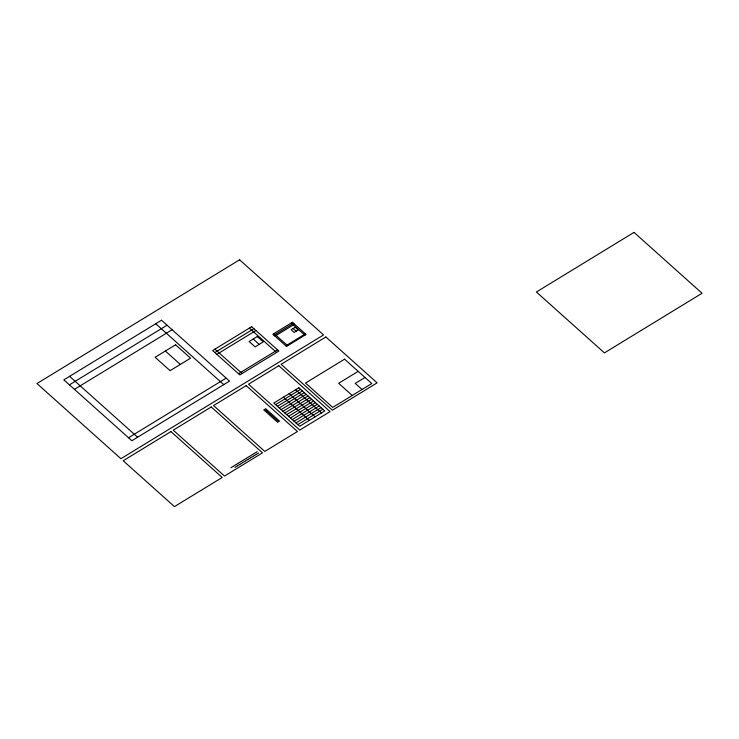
<?xml version="1.0" encoding="UTF-8"?>
<svg xmlns="http://www.w3.org/2000/svg" width="739" height="739" viewBox="0 0 739 739"><rect width="100%" height="100%" fill="white"/><g stroke="black" fill="none" stroke-linecap="round" stroke-linejoin="round"><path stroke-width="1.11" d="M69.401 384.834L167.051 325.206M74.445 389.351L172.095 329.723M214.846 352.549L253.902 328.698M216.869 354.36L255.925 330.499M274.021 335.229L293.549 323.303M275.028 336.125L294.556 324.199M128.466 437.784L226.143 378.137M238.475 373.731L277.541 349.87M285.827 345.815L305.364 333.889M263.638 410.043L265.966 408.621M264.553 410.866L266.881 409.443M275.555 404.639L300.588 389.351M265.467 411.688L267.795 410.265M266.391 412.501L268.71 411.087M277.411 406.302L302.445 391.014M267.306 413.323L269.624 411.9M268.22 414.145L270.548 412.722M279.268 407.965L304.302 392.677M269.135 414.967L271.462 413.544M270.049 415.78L272.377 414.367M281.125 409.628L306.158 394.34M270.964 416.602L273.291 415.179M271.887 417.424L274.206 416.002M282.982 411.29L308.015 396.002M272.802 418.246L275.12 416.824M273.716 419.059L276.044 417.646M284.838 412.953L309.872 397.665M274.631 419.881L276.959 418.468M275.545 420.703L277.873 419.281M286.695 414.616L311.729 399.319M358.175 371.366L338.647 383.292L352.254 395.467M276.46 421.526L278.788 420.103M277.384 422.348L279.702 420.925M288.552 416.279L313.585 400.981M290.409 417.941L315.451 402.644M292.265 419.604L317.308 404.307M364.983 377.453L355.219 383.412L362.018 389.499M294.122 421.267L319.165 405.97M295.979 422.93L321.022 407.632M297.835 424.592L322.878 409.295M230.891 467.769L233.127 466.401M233.561 466.133L235.806 464.766M236.24 464.498L238.485 463.131M238.919 462.863L241.154 461.496M241.598 461.228L243.833 459.861M244.267 459.593L246.512 458.226M246.946 457.958L249.182 456.591M249.625 456.323L251.86 454.956M252.304 454.688L254.539 453.321M254.983 453.062L257.218 451.695M234.965 467.381L237.201 466.013M237.635 465.746L239.879 464.378M240.314 464.11L242.549 462.743M242.992 462.475L245.228 461.108M245.671 460.84L247.907 459.473M248.341 459.205L250.586 457.838M251.02 457.57L253.255 456.203M253.699 455.935L255.934 454.568M256.378 454.309L258.613 452.942M291.286 323.008L304.884 335.183M293.207 328.467L296.2 331.146M274.058 333.529L287.656 345.704M249.376 328.116L276.589 352.466M253.228 339.025L259.223 344.392M295.582 389.767L321.474 412.953M289.198 393.665L315.091 416.851M283.397 397.212L309.299 420.389M214.92 349.15L242.133 373.509M155.735 323.737L223.76 384.631M165.351 351.025L180.334 364.438M69.595 376.345L137.62 437.229M239.602 259.786L36.95 383.541L120.91 458.697L323.562 334.933L239.602 259.786M161.49 320.227L63.84 379.855L131.875 440.74L229.506 381.112L161.49 320.227M175.586 344.78L155.116 357.279L170.099 370.682L190.57 358.184L175.586 344.78M251.676 326.703L212.62 350.563L239.833 374.913L278.889 351.062L251.676 326.703M257.32 336.522L249.135 341.529L255.121 346.887L263.315 341.889L257.32 336.522M292.432 322.306L272.903 334.231L286.51 346.406L306.038 334.481L292.432 322.306M295.258 327.211L291.157 329.714L294.159 332.393L298.251 329.899L295.258 327.211M170.931 431.604L123.201 460.748L174.45 506.621L222.18 477.477L170.931 431.604M211.234 406.986L173.259 430.181L224.508 476.055L262.484 452.859L211.234 406.986M246.198 385.638L213.553 405.572L264.802 451.446L297.447 431.511L246.198 385.638M278.797 365.722L248.526 384.215L299.775 430.089L330.056 411.595L278.797 365.722M325.853 336.984L281.125 364.309L332.374 410.182L377.112 382.857L325.853 336.984M344.568 359.182L305.521 383.033L332.726 407.392L371.782 383.541L344.568 359.182M298.842 387.781L273.799 403.069L299.692 426.255L324.735 410.958L298.842 387.781M634.025 232.379L536.394 292.007L604.419 352.891L702.05 293.263L634.025 232.379"/></g></svg>
